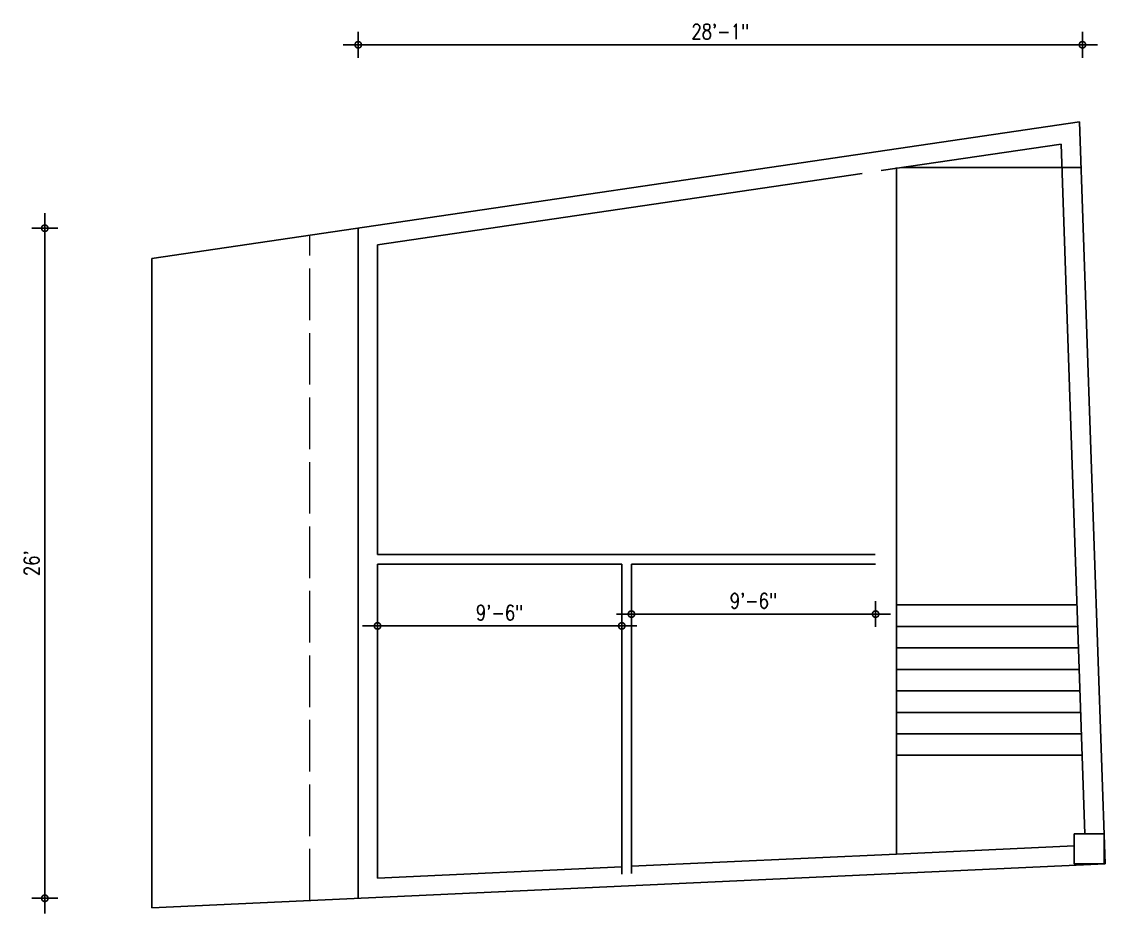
# Model space of a CAD drawing. Header units: inches. Extents: x -9985691 to 3643, y -3269800 to 4788.
# Drawn here: x -4990505 to -4990001, y -3268503 to -3268088 of the extents above; entities that cross this region are included whole.
import ezdxf

# ---------------------------------------------------------------- set-up
doc = ezdxf.new("R2010")
doc.units = ezdxf.units.IN
doc.header["$LTSCALE"] = 2
doc.header["$MEASUREMENT"] = 0
doc.header["$PDMODE"] = 34
doc.linetypes.add('ACAD_ISO02W100', pattern=[15, 12, -3])
doc.layers.get('0').update_dxf_attribs({"linetype": 'CONTINUOUS'})
doc.layers.get('DEFPOINTS').update_dxf_attribs({"color": 141, "linetype": 'CONTINUOUS'})
doc.layers.add('HATCH', color=60, linetype='ACAD_ISO02W100', lineweight=13)
doc.styles.add('ROMANS', font='Romans.shx', dxfattribs={"width": 0.8})
doc.dimstyles.new('8 SCALE', dxfattribs={"dimscale": 0, "dimtxt": 7, "dimasz": 6, "dimexe": 6, "dimexo": 2, "dimgap": 2, "dimtad": 1, "dimdec": 0, "dimzin": 0, "dimdsep": 46, "dimlunit": 4, "dimtxsty": 'ROMANS', "dimblk": 'DOTSMALL', "dimcen": 0, "dimdle": 7, "dimclrd": 8, "dimclre": 8, "dimclrt": 3, "dimadec": 0, "dimazin": 0, "dimtfac": 1, "dimtdec": 0, "dimtofl": 0, "dimtmove": 2, "dimatfit": 3, "dimfxl": 6, "dimfxlon": 1, "dimtolj": 1, "dimtzin": 0, "dimarcsym": 0})

# ---------------------------------------------------------------- blocks, each defined once
blk = doc.blocks.new('_DOTSMALL')
at = {"color": 0, "linetype": 'ByBlock', "const_width": 0.5}
blk.add_lwpolyline([(-0.0625, 0, 1), (0.0625, 0, 1)], format="xyb", close=True, dxfattribs=at)
blk = doc.blocks.new('*D473')
at = {"color": 8, "lineweight": -2, "ltscale": 0.5, "transparency": 16777216}
for p, q in [((-4990348.78, -3268104.53), (-4990348.78, -3268092.53)), ((-4990011.89, -3268104.53), (-4990011.89, -3268092.53)), ((-4990355.78, -3268098.53), (-4990004.89, -3268098.53))]:
    blk.add_line(p, q, dxfattribs=at)
at = {"layer": 'DEFPOINTS', "color": 0, "ltscale": 0.5, "transparency": 16777216}
for p in [(-4990011.89, -3268098.53), (-4990011.89, -3268172.19), (-4990348.78, -3268183.85)]:
    blk.add_point(p, dxfattribs=at)
at = {"color": 8, "lineweight": -2, "ltscale": 0.5, "transparency": 16777216, "xscale": 6, "yscale": 6, "zscale": 6, "rotation": 180}
blk.add_blockref('_DOTSMALL', (-4990348.78, -3268098.53), dxfattribs=at)
at = {"color": 8, "lineweight": -2, "ltscale": 0.5, "transparency": 16777216, "xscale": 6, "yscale": 6, "zscale": 6}
blk.add_blockref('_DOTSMALL', (-4990011.89, -3268098.53), dxfattribs=at)
at = {"color": 3, "ltscale": 0.5, "transparency": 16777216, "insert": (-4990180.34, -3268092.36), "char_height": 7, "attachment_point": 5, "style": 'ROMANS'}
blk.add_mtext('\\A1;28\'-1"', dxfattribs=at)
blk = doc.blocks.new('*D474')
at = {"color": 8, "lineweight": -2, "ltscale": 0.5, "transparency": 16777216}
for p, q in [((-4990494.55, -3268176.85), (-4990494.55, -3268502.6)), ((-4990488.55, -3268183.85), (-4990500.55, -3268183.85)), ((-4990488.55, -3268495.6), (-4990500.55, -3268495.6))]:
    blk.add_line(p, q, dxfattribs=at)
at = {"layer": 'DEFPOINTS', "color": 0, "ltscale": 0.5, "transparency": 16777216}
for p in [(-4990348.78, -3268183.85), (-4990494.55, -3268495.6), (-4990348.78, -3268495.6)]:
    blk.add_point(p, dxfattribs=at)
at = {"color": 8, "lineweight": -2, "ltscale": 0.5, "transparency": 16777216, "xscale": 6, "yscale": 6, "zscale": 6}
for p, rotation in [((-4990494.55, -3268183.85), 90), ((-4990494.55, -3268495.6), 270)]:
    blk.add_blockref('_DOTSMALL', p, dxfattribs=dict(at, rotation=rotation))
at = {"color": 3, "ltscale": 0.5, "transparency": 16777216, "insert": (-4990500.72, -3268339.73), "char_height": 7, "attachment_point": 5, "rotation": 90, "style": 'ROMANS'}
blk.add_mtext("\\A1;26'", dxfattribs=at)
blk = doc.blocks.new('*D475')
at = {"color": 8, "lineweight": -2, "ltscale": 0.5, "transparency": 16777216}
for p, q in [((-4990339.78, -3268362.89), (-4990339.78, -3268374.89)), ((-4990226.19, -3268362.89), (-4990226.19, -3268374.89)), ((-4990346.78, -3268368.89), (-4990219.19, -3268368.89))]:
    blk.add_line(p, q, dxfattribs=at)
at = {"layer": 'DEFPOINTS', "color": 0, "ltscale": 0.5, "transparency": 16777216}
for p in [(-4990339.78, -3268344.54), (-4990226.19, -3268344.54), (-4990226.19, -3268368.89)]:
    blk.add_point(p, dxfattribs=at)
at = {"color": 8, "lineweight": -2, "ltscale": 0.5, "transparency": 16777216, "xscale": 6, "yscale": 6, "zscale": 6, "rotation": 180}
blk.add_blockref('_DOTSMALL', (-4990339.78, -3268368.89), dxfattribs=at)
at = {"color": 8, "lineweight": -2, "ltscale": 0.5, "transparency": 16777216, "xscale": 6, "yscale": 6, "zscale": 6}
blk.add_blockref('_DOTSMALL', (-4990226.19, -3268368.89), dxfattribs=at)
at = {"color": 3, "ltscale": 0.5, "transparency": 16777216, "insert": (-4990282.99, -3268362.73), "char_height": 7, "attachment_point": 5, "style": 'ROMANS'}
blk.add_mtext('\\A1;9\'-6"', dxfattribs=at)
blk = doc.blocks.new('*D476')
at = {"color": 8, "lineweight": -2, "ltscale": 0.5, "transparency": 16777216}
for p, q in [((-4990221.69, -3268357.38), (-4990221.69, -3268369.38)), ((-4990108.1, -3268357.38), (-4990108.1, -3268369.38)), ((-4990228.69, -3268363.38), (-4990101.1, -3268363.38))]:
    blk.add_line(p, q, dxfattribs=at)
at = {"layer": 'DEFPOINTS', "color": 0, "ltscale": 0.5, "transparency": 16777216}
for p in [(-4990221.69, -3268344.54), (-4990108.1, -3268344.54), (-4990108.1, -3268363.38)]:
    blk.add_point(p, dxfattribs=at)
at = {"color": 8, "lineweight": -2, "ltscale": 0.5, "transparency": 16777216, "xscale": 6, "yscale": 6, "zscale": 6, "rotation": 180}
blk.add_blockref('_DOTSMALL', (-4990221.69, -3268363.38), dxfattribs=at)
at = {"color": 8, "lineweight": -2, "ltscale": 0.5, "transparency": 16777216, "xscale": 6, "yscale": 6, "zscale": 6}
blk.add_blockref('_DOTSMALL', (-4990108.1, -3268363.38), dxfattribs=at)
at = {"color": 3, "ltscale": 0.5, "transparency": 16777216, "insert": (-4990164.9, -3268357.21), "char_height": 7, "attachment_point": 5, "style": 'ROMANS'}
blk.add_mtext('\\A1;9\'-6"', dxfattribs=at)

msp = doc.modelspace()

# ---------------------------------------------------------------- linework, layer by layer
at = {"ltscale": 0.5}
for p, q in [((-4990013.2, -3268134.32), (-4990444.78, -3268198.02)), ((-4990001.25, -3268479.58), (-4990013.2, -3268134.32)), ((-4990021.85, -3268144.7), (-4990105.47, -3268157.04)), ((-4990010.74, -3268465.58), (-4990021.85, -3268144.7)), ((-4990098.43, -3268155.64), (-4990098.43, -3268475.05)), ((-4990096.01, -3268155.64), (-4990012.47, -3268155.64)), ((-4990114.43, -3268158.36), (-4990339.78, -3268191.62)), ((-4990348.78, -3268183.85), (-4990348.78, -3268495.6)), ((-4990339.78, -3268191.62), (-4990339.78, -3268335.62)), ((-4990444.78, -3268198.02), (-4990444.78, -3268500.02)), ((-4990339.78, -3268335.62), (-4990108.3, -3268335.62)), ((-4990339.78, -3268340.12), (-4990226.19, -3268340.12)), ((-4990339.78, -3268340.12), (-4990339.78, -3268486.17)), ((-4990226.19, -3268340.12), (-4990226.19, -3268484.33)), ((-4990221.69, -3268340.12), (-4990221.69, -3268484.12)), ((-4990221.69, -3268340.12), (-4990108.14, -3268340.12)), ((-4990098.43, -3268359.1), (-4990056.43, -3268359.1)), ((-4990014.43, -3268359.1), (-4990056.43, -3268359.1)), ((-4990098.43, -3268369.1), (-4990056.43, -3268369.1)), ((-4990014.08, -3268369.1), (-4990056.43, -3268369.1)), ((-4990098.43, -3268379.1), (-4990056.43, -3268379.1)), ((-4990013.73, -3268379.1), (-4990056.43, -3268379.1)), ((-4990098.43, -3268389.1), (-4990056.43, -3268389.1)), ((-4990013.39, -3268389.1), (-4990056.43, -3268389.1)), ((-4990098.43, -3268399.1), (-4990056.43, -3268399.1)), ((-4990013.04, -3268399.1), (-4990056.43, -3268399.1)), ((-4990098.43, -3268409.1), (-4990056.43, -3268409.1)), ((-4990012.7, -3268409.1), (-4990056.43, -3268409.1)), ((-4990098.43, -3268419.1), (-4990056.43, -3268419.1)), ((-4990012.35, -3268419.1), (-4990056.43, -3268419.1)), ((-4990098.43, -3268429.02), (-4990054.01, -3268429.02)), ((-4990012.01, -3268429.02), (-4990054.01, -3268429.02)), ((-4990098.43, -3268475.05), (-4990015.74, -3268471.24)), ((-4990221.69, -3268480.73), (-4990098.43, -3268475.05)), ((-4990444.78, -3268500.02), (-4990001.25, -3268479.58)), ((-4990339.78, -3268486.17), (-4990226.19, -3268480.94))]:
    msp.add_line(p, q, dxfattribs=at)
msp.add_lwpolyline([(-4990015.74, -3268465.58), (-4990001.74, -3268465.58), (-4990001.74, -3268479.58), (-4990015.74, -3268479.58)], close=True, dxfattribs=at)
at = {"layer": 'HATCH', "transparency": 33554661}
msp.add_line((-4990371.28, -3268496.63), (-4990371.28, -3268187.17), dxfattribs=at)

# ---------------------------------------------------------------- dimensions: what is measured, and where the dimension line sits
at = {"ltscale": 0.5}
for base, p1, p2, picture, middle in [((-4990011.89, -3268098.53), (-4990348.78, -3268183.85), (-4990011.89, -3268172.19), '*D473', (-4990180.34, -3268092.36)), ((-4990226.19, -3268368.89), (-4990339.78, -3268344.54), (-4990226.19, -3268344.54), '*D475', (-4990282.99, -3268362.73)), ((-4990108.1, -3268363.38), (-4990221.69, -3268344.54), (-4990108.1, -3268344.54), '*D476', (-4990164.9, -3268357.21))]:
    dim = msp.add_linear_dim(base=base, p1=p1, p2=p2, dimstyle='8 SCALE', override={"dimscale": 1}, dxfattribs=at)
    dim.commit()
    dim.dimension.update_dxf_attribs({"geometry": picture, "text_midpoint": middle})
dim = msp.add_linear_dim(base=(-4990494.55, -3268495.6), p1=(-4990348.78, -3268183.85), p2=(-4990348.78, -3268495.6), angle=90, dimstyle='8 SCALE', override={"dimscale": 1}, dxfattribs=at)
dim.commit()
dim.dimension.update_dxf_attribs({"geometry": '*D474', "text_midpoint": (-4990500.72, -3268339.73)})

doc.saveas('drawing.dxf')
